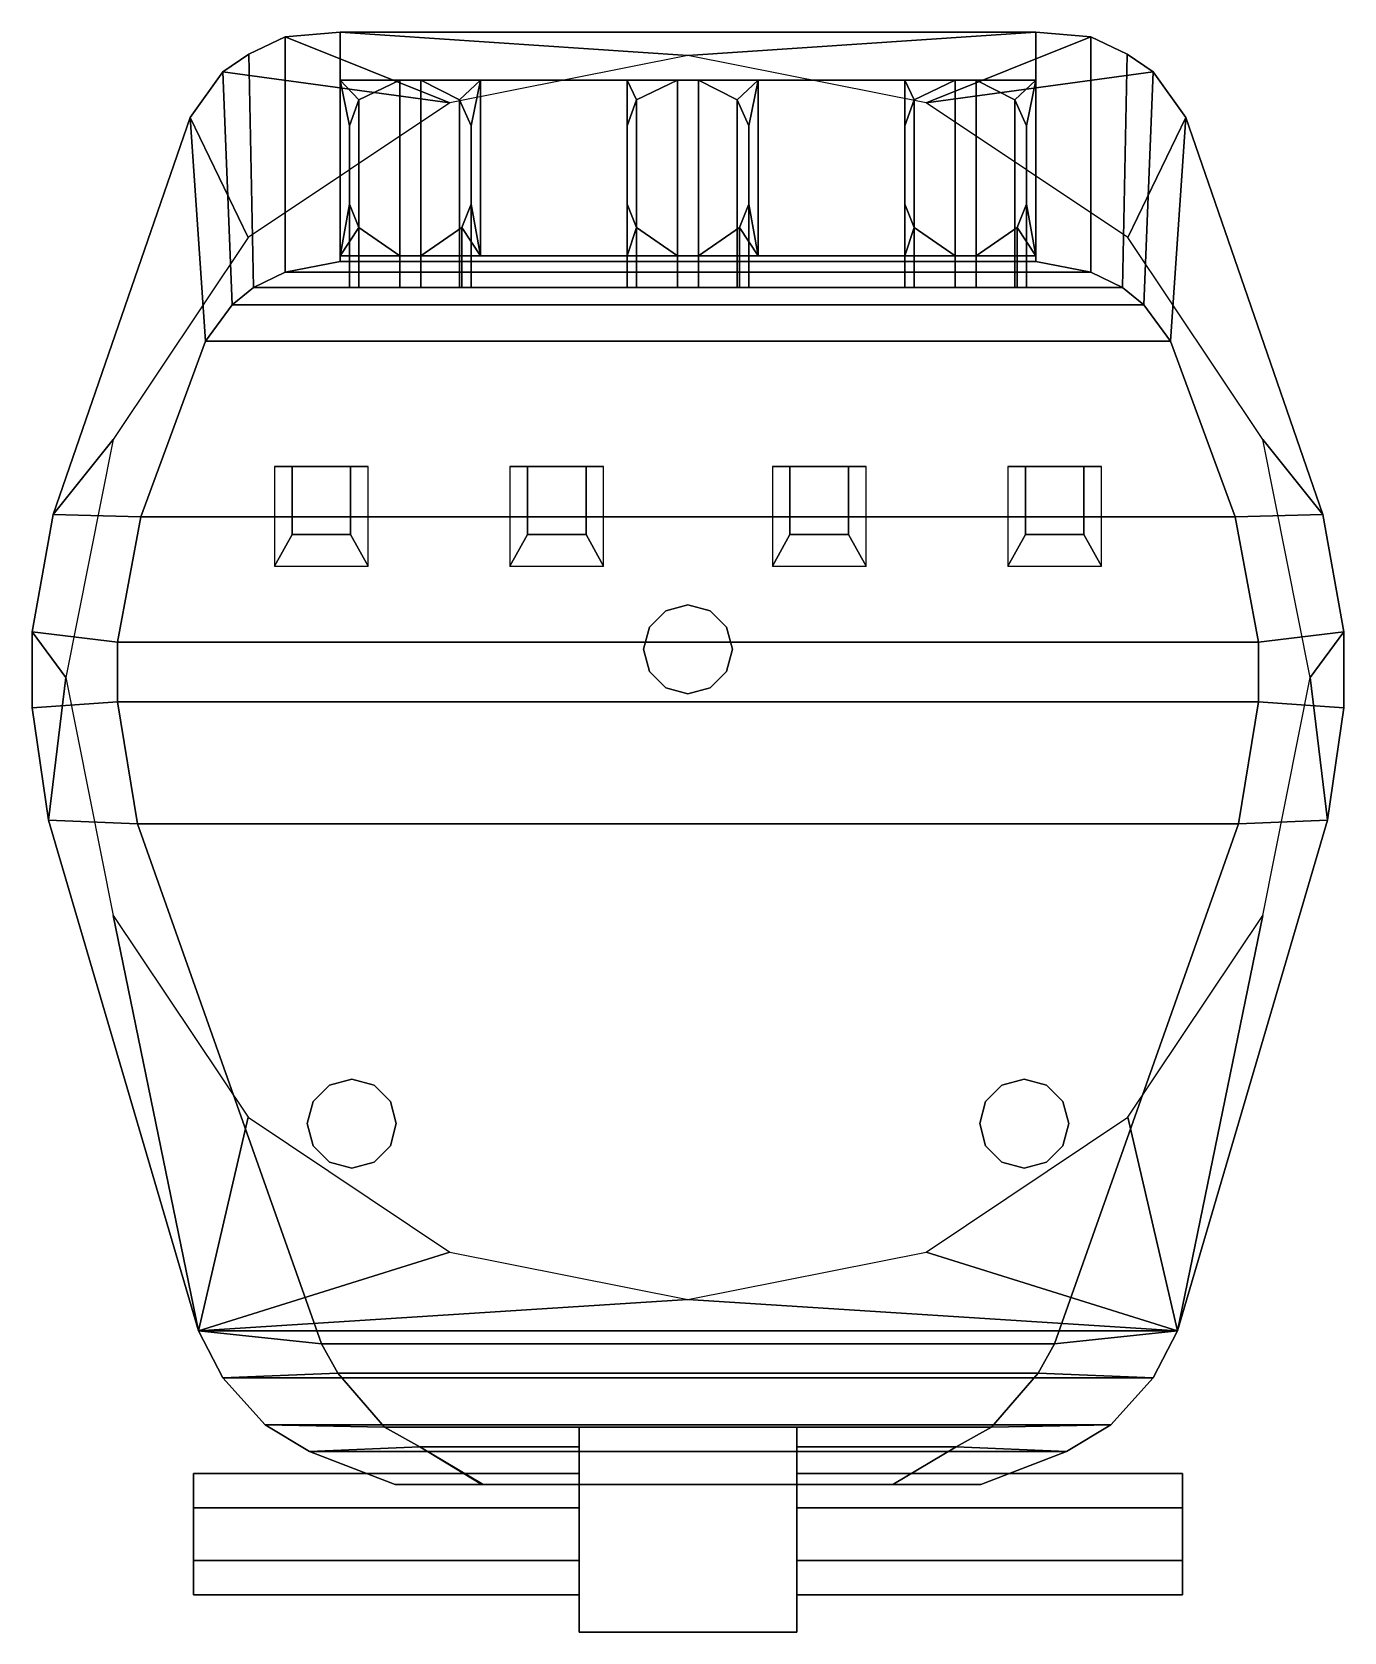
# Model space of a CAD drawing. Extents: x -5.6 to 5.6, y -8.1 to 5.5.
import ezdxf

# ---------------------------------------------------------------- set-up
doc = ezdxf.new("R2010")
doc.units = 0
doc.layers.add('TURRET', color=2, linetype='CONTINUOUS')

msp = doc.modelspace()

# ---------------------------------------------------------------- linework, layer by layer
at = {"layer": 'TURRET'}
for points in [[(-3.75, 5.32), (-3.44, 5.47), (-2.032, 4.906), (-3.97, 5.17)], [(-3.44, 5.47), (-3.75, 5.32), (-3.71, 3.33, 2.51), (-3.44, 3.46, 2.5)], [(-2.97, 5.51), (-3.44, 5.47), (-3.44, 3.46, 2.5), (-2.97, 3.55, 2.49)], [(-2.97, 5.51), (0, 5.31), (-2.032, 4.906), (-3.44, 5.47)], [(2.97, 5.51), (2.97, 5.51), (0, 5.31), (-2.97, 5.51)], [(2.97, 5.51), (-2.97, 5.51), (-2.97, 5.1, 0.521), (2.97, 5.1, 0.521)], [(2.97, 5.51), (3.44, 5.47), (2.032, 4.906), (0, 5.31)], [(3.75, 5.32), (3.97, 5.17), (2.032, 4.906), (3.44, 5.47)], [(2.97, 3.55, 2.49), (3.44, 3.46, 2.5), (3.44, 5.47), (2.97, 5.51)], [(3.44, 3.46, 2.5), (3.71, 3.33, 2.51), (3.75, 5.32), (3.44, 5.47)], [(-3.75, 5.32), (-3.97, 5.17), (-3.89, 3.18, 2.52), (-3.71, 3.33, 2.51)], [(3.71, 3.33, 2.51), (3.89, 3.18, 2.52), (3.97, 5.17), (3.75, 5.32)], [(-3.97, 5.17), (-4.25, 4.78), (-4.12, 2.87, 2.55), (-3.89, 3.18, 2.52)], [(-3.97, 5.17), (-2.032, 4.906), (-3.755, 3.755), (-4.25, 4.78)], [(-2.89, 4.71, 1.016), (-2.81, 4.93, 0.737), (-2.97, 5.1, 0.521), (-2.89, 4.71, 1.016)], [(-2.81, 4.93, 0.737), (-2.46, 5.1, 0.521), (-2.97, 5.1, 0.521), (-2.81, 4.93, 0.737)], [(-2.89, 4.71, 1.016), (-2.97, 5.1, 0.521), (-2.97, 3.6, 2.426), (-2.89, 4.04, 1.868)], [(-2.81, 4.93, 0.737), (-2.81, 3.33, 0.737), (-2.46, 3.33, 0.521), (-2.46, 5.1, 0.521)], [(-2.46, 5.1, 0.521), (-2.46, 3.33, 0.521), (-2.28, 3.33, 0.521), (-2.28, 5.1, 0.521)], [(-2.28, 5.1, 0.521), (-2.28, 3.33, 0.521), (-1.95, 3.33, 0.737), (-1.95, 4.93, 0.737)], [(-1.95, 4.93, 0.737), (-1.77, 5.1, 0.521), (-2.28, 5.1, 0.521), (-1.95, 4.93, 0.737)], [(-1.85, 4.71, 1.016), (-1.77, 5.1, 0.521), (-1.95, 4.93, 0.737), (-1.85, 4.71, 1.016)], [(-1.77, 5.1, 0.521), (-1.85, 4.71, 1.016), (-1.85, 4.04, 1.868), (-1.77, 3.6, 2.426)], [(-0.52, 5.1, 0.521), (-1.77, 5.1, 0.521), (-1.77, 3.6, 2.426), (-0.52, 3.6, 2.426)], [(-0.44, 4.93, 0.737), (-0.09, 5.1, 0.521), (-0.52, 5.1, 0.521), (-0.44, 4.93, 0.737)], [(-0.52, 4.71, 1.016), (-0.44, 4.93, 0.737), (-0.52, 5.1, 0.521), (-0.52, 4.71, 1.016)], [(-0.44, 4.93, 0.737), (-0.44, 3.33, 0.737), (-0.09, 3.33, 0.521), (-0.09, 5.1, 0.521)], [(-0.09, 5.1, 0.521), (-0.09, 3.33, 0.521), (0.09, 3.33, 0.521), (0.09, 5.1, 0.521)], [(0.42, 4.93, 0.737), (0.6, 5.1, 0.521), (0.09, 5.1, 0.521), (0.42, 4.93, 0.737)], [(0.09, 5.1, 0.521), (0.09, 3.33, 0.521), (0.42, 3.33, 0.737), (0.42, 4.93, 0.737)], [(0.52, 4.71, 1.016), (0.6, 5.1, 0.521), (0.42, 4.93, 0.737), (0.52, 4.71, 1.016)], [(0.6, 5.1, 0.521), (0.52, 4.71, 1.016), (0.52, 4.04, 1.868), (0.6, 3.6, 2.426)], [(1.85, 5.1, 0.521), (0.6, 5.1, 0.521), (0.6, 3.6, 2.426), (1.85, 3.6, 2.426)], [(1.93, 4.93, 0.737), (2.28, 5.1, 0.521), (1.85, 5.1, 0.521), (1.93, 4.93, 0.737)], [(1.85, 4.71, 1.016), (1.93, 4.93, 0.737), (1.85, 5.1, 0.521), (1.85, 4.71, 1.016)], [(1.93, 4.93, 0.737), (1.93, 3.33, 0.737), (2.28, 3.33, 0.521), (2.28, 5.1, 0.521)], [(3.97, 5.17), (4.25, 4.78), (3.755, 3.755), (2.032, 4.906)], [(2.28, 5.1, 0.521), (2.28, 3.33, 0.521), (2.46, 3.33, 0.521), (2.46, 5.1, 0.521)], [(2.79, 4.93, 0.737), (2.97, 5.1, 0.521), (2.46, 5.1, 0.521), (2.79, 4.93, 0.737)], [(2.46, 5.1, 0.521), (2.46, 3.33, 0.521), (2.79, 3.33, 0.737), (2.79, 4.93, 0.737)], [(2.89, 4.71, 1.016), (2.97, 5.1, 0.521), (2.79, 4.93, 0.737), (2.89, 4.71, 1.016)], [(2.97, 5.1, 0.521), (2.89, 4.71, 1.016), (2.89, 4.04, 1.868), (2.97, 3.6, 2.426)], [(3.89, 3.18, 2.52), (4.12, 2.87, 2.55), (4.25, 4.78), (3.97, 5.17)], [(-2.89, 4.71, 1.016), (-2.89, 3.33, 1.016), (-2.81, 3.33, 0.737), (-2.81, 4.93, 0.737)], [(-1.95, 4.93, 0.737), (-1.95, 3.33, 0.737), (-1.85, 3.33, 1.016), (-1.85, 4.71, 1.016)], [(-0.52, 4.71, 1.016), (-0.52, 3.33, 1.016), (-0.44, 3.33, 0.737), (-0.44, 4.93, 0.737)], [(0.42, 4.93, 0.737), (0.42, 3.33, 0.737), (0.52, 3.33, 1.016), (0.52, 4.71, 1.016)], [(1.85, 4.71, 1.016), (1.85, 3.33, 1.016), (1.93, 3.33, 0.737), (1.93, 4.93, 0.737)], [(2.79, 4.93, 0.737), (2.79, 3.33, 0.737), (2.89, 3.33, 1.016), (2.89, 4.71, 1.016)], [(-4.25, 4.78), (-5.42, 1.39), (-4.67, 1.37, 2.69), (-4.12, 2.87, 2.55)], [(-4.25, 4.78), (-3.755, 3.755), (-4.906, 2.032), (-5.42, 1.39)], [(-2.89, 4.04, 1.868), (-2.89, 3.33, 1.868), (-2.89, 3.33, 1.016), (-2.89, 4.71, 1.016)], [(-1.85, 4.71, 1.016), (-1.85, 3.33, 1.016), (-1.85, 3.33, 1.868), (-1.85, 4.04, 1.868)], [(-0.52, 4.04, 1.868), (-0.52, 3.33, 1.868), (-0.52, 3.33, 1.016), (-0.52, 4.71, 1.016)], [(0.52, 4.71, 1.016), (0.52, 3.33, 1.016), (0.52, 3.33, 1.868), (0.52, 4.04, 1.868)], [(1.85, 4.04, 1.868), (1.85, 3.33, 1.868), (1.85, 3.33, 1.016), (1.85, 4.71, 1.016)], [(2.89, 4.71, 1.016), (2.89, 3.33, 1.016), (2.89, 3.33, 1.868), (2.89, 4.04, 1.868)], [(4.25, 4.78), (5.42, 1.39), (4.906, 2.032), (3.755, 3.755)], [(4.12, 2.87, 2.55), (4.67, 1.37, 2.69), (5.42, 1.39), (4.25, 4.78)], [(-2.81, 3.84, 2.122), (-2.89, 4.04, 1.868), (-2.97, 3.6, 2.426), (-2.81, 3.84, 2.122)], [(-2.81, 3.84, 2.122), (-2.81, 3.33, 2.122), (-2.89, 3.33, 1.868), (-2.89, 4.04, 1.868)], [(-1.85, 4.04, 1.868), (-1.85, 3.33, 1.868), (-1.93, 3.33, 2.122), (-1.93, 3.84, 2.122)], [(-1.77, 3.6, 2.426), (-1.85, 4.04, 1.868), (-1.93, 3.84, 2.122), (-1.77, 3.6, 2.426)], [(-0.44, 3.84, 2.122), (-0.52, 4.04, 1.868), (-0.52, 3.6, 2.426), (-0.44, 3.84, 2.122)], [(-0.44, 3.84, 2.122), (-0.44, 3.33, 2.122), (-0.52, 3.33, 1.868), (-0.52, 4.04, 1.868)], [(0.6, 3.6, 2.426), (0.52, 4.04, 1.868), (0.44, 3.84, 2.122), (0.6, 3.6, 2.426)], [(0.52, 4.04, 1.868), (0.52, 3.33, 1.868), (0.44, 3.33, 2.122), (0.44, 3.84, 2.122)], [(1.93, 3.84, 2.122), (1.85, 4.04, 1.868), (1.85, 3.6, 2.426), (1.93, 3.84, 2.122)], [(1.93, 3.84, 2.122), (1.93, 3.33, 2.122), (1.85, 3.33, 1.868), (1.85, 4.04, 1.868)], [(2.97, 3.6, 2.426), (2.89, 4.04, 1.868), (2.81, 3.84, 2.122), (2.97, 3.6, 2.426)], [(2.89, 4.04, 1.868), (2.89, 3.33, 1.868), (2.81, 3.33, 2.122), (2.81, 3.84, 2.122)], [(-2.46, 3.6, 2.426), (-2.81, 3.84, 2.122), (-2.97, 3.6, 2.426), (-2.46, 3.6, 2.426)], [(-2.46, 3.6, 2.426), (-2.46, 3.33, 2.426), (-2.81, 3.33, 2.122), (-2.81, 3.84, 2.122)], [(-1.93, 3.84, 2.122), (-1.93, 3.33, 2.122), (-2.28, 3.33, 2.426), (-2.28, 3.6, 2.426)], [(-1.77, 3.6, 2.426), (-1.93, 3.84, 2.122), (-2.28, 3.6, 2.426), (-1.77, 3.6, 2.426)], [(-0.09, 3.6, 2.426), (-0.44, 3.84, 2.122), (-0.52, 3.6, 2.426), (-0.09, 3.6, 2.426)], [(-0.09, 3.6, 2.426), (-0.09, 3.33, 2.426), (-0.44, 3.33, 2.122), (-0.44, 3.84, 2.122)], [(0.6, 3.6, 2.426), (0.44, 3.84, 2.122), (0.09, 3.6, 2.426), (0.6, 3.6, 2.426)], [(0.44, 3.84, 2.122), (0.44, 3.33, 2.122), (0.09, 3.33, 2.426), (0.09, 3.6, 2.426)], [(2.28, 3.6, 2.426), (1.93, 3.84, 2.122), (1.85, 3.6, 2.426), (2.28, 3.6, 2.426)], [(2.28, 3.6, 2.426), (2.28, 3.33, 2.426), (1.93, 3.33, 2.122), (1.93, 3.84, 2.122)], [(2.97, 3.6, 2.426), (2.81, 3.84, 2.122), (2.46, 3.6, 2.426), (2.97, 3.6, 2.426)], [(2.81, 3.84, 2.122), (2.81, 3.33, 2.122), (2.46, 3.33, 2.426), (2.46, 3.6, 2.426)], [(2.97, 3.55, 2.49), (2.97, 3.6, 2.426), (-2.97, 3.6, 2.426), (-2.97, 3.55, 2.49)], [(-2.28, 3.6, 2.426), (-2.28, 3.33, 2.426), (-2.46, 3.33, 2.426), (-2.46, 3.6, 2.426)], [(0.09, 3.6, 2.426), (0.09, 3.33, 2.426), (-0.09, 3.33, 2.426), (-0.09, 3.6, 2.426)], [(2.46, 3.6, 2.426), (2.46, 3.33, 2.426), (2.28, 3.33, 2.426), (2.28, 3.6, 2.426)], [(-3.44, 3.46, 2.5), (-3.71, 3.33, 2.51), (3.71, 3.33, 2.51), (3.44, 3.46, 2.5)], [(-2.97, 3.55, 2.49), (-3.44, 3.46, 2.5), (3.44, 3.46, 2.5), (2.97, 3.55, 2.49)], [(-3.71, 3.33, 2.51), (-3.89, 3.18, 2.52), (3.89, 3.18, 2.52), (3.71, 3.33, 2.51)], [(-3.89, 3.18, 2.52), (-4.12, 2.87, 2.55), (4.12, 2.87, 2.55), (3.89, 3.18, 2.52)], [(-4.12, 2.87, 2.55), (-4.67, 1.37, 2.69), (4.67, 1.37, 2.69), (4.12, 2.87, 2.55)], [(-5.42, 1.39), (-4.906, 2.032), (-5.31, 0), (-5.6, 0.39)], [(5.42, 1.39), (5.6, 0.39), (5.31, 0), (4.906, 2.032)], [(-3.53, 1.8, 2.65), (-3.53, 0.95, 2.72), (-3.38, 1.22, 2.96), (-3.38, 1.8, 2.96)], [(-2.88, 1.8, 2.96), (-2.73, 1.8, 2.65), (-3.53, 1.8, 2.65), (-3.38, 1.8, 2.96)], [(-3.38, 1.8, 2.96), (-3.38, 1.22, 2.96), (-2.88, 1.22, 2.96), (-2.88, 1.8, 2.96)], [(-2.88, 1.22, 2.96), (-2.73, 0.95, 2.72), (-2.73, 1.8, 2.65), (-2.88, 1.8, 2.96)], [(-0.87, 1.8, 2.96), (-0.72, 1.8, 2.65), (-1.52, 1.8, 2.65), (-1.37, 1.8, 2.96)], [(-1.52, 1.8, 2.65), (-1.52, 0.95, 2.72), (-1.37, 1.22, 2.96), (-1.37, 1.8, 2.96)], [(-1.37, 1.8, 2.96), (-1.37, 1.22, 2.96), (-0.87, 1.22, 2.96), (-0.87, 1.8, 2.96)], [(-0.87, 1.22, 2.96), (-0.72, 0.95, 2.72), (-0.72, 1.8, 2.65), (-0.87, 1.8, 2.96)], [(0.72, 1.8, 2.65), (0.72, 0.95, 2.72), (0.87, 1.22, 2.96), (0.87, 1.8, 2.96)], [(1.37, 1.8, 2.96), (1.52, 1.8, 2.65), (0.72, 1.8, 2.65), (0.87, 1.8, 2.96)], [(0.87, 1.8, 2.96), (0.87, 1.22, 2.96), (1.37, 1.22, 2.96), (1.37, 1.8, 2.96)], [(1.37, 1.22, 2.96), (1.52, 0.95, 2.72), (1.52, 1.8, 2.65), (1.37, 1.8, 2.96)], [(3.38, 1.8, 2.96), (3.53, 1.8, 2.65), (2.73, 1.8, 2.65), (2.88, 1.8, 2.96)], [(2.73, 1.8, 2.65), (2.73, 0.95, 2.72), (2.88, 1.22, 2.96), (2.88, 1.8, 2.96)], [(2.88, 1.8, 2.96), (2.88, 1.22, 2.96), (3.38, 1.22, 2.96), (3.38, 1.8, 2.96)], [(3.38, 1.22, 2.96), (3.53, 0.95, 2.72), (3.53, 1.8, 2.65), (3.38, 1.8, 2.96)], [(-5.42, 1.39), (-5.6, 0.39), (-4.87, 0.3, 2.78), (-4.67, 1.37, 2.69)], [(-4.67, 1.37, 2.69), (-4.87, 0.3, 2.78), (4.87, 0.3, 2.78), (4.67, 1.37, 2.69)], [(4.67, 1.37, 2.69), (4.87, 0.3, 2.78), (5.6, 0.39), (5.42, 1.39)], [(-3.38, 1.22, 2.96), (-3.53, 0.95, 2.72), (-2.73, 0.95, 2.72), (-2.88, 1.22, 2.96)], [(-1.37, 1.22, 2.96), (-1.52, 0.95, 2.72), (-0.72, 0.95, 2.72), (-0.87, 1.22, 2.96)], [(0.87, 1.22, 2.96), (0.72, 0.95, 2.72), (1.52, 0.95, 2.72), (1.37, 1.22, 2.96)], [(2.88, 1.22, 2.96), (2.73, 0.95, 2.72), (3.53, 0.95, 2.72), (3.38, 1.22, 2.96)], [(-0.19, 0.569, 2.7), (-0.329, 0.43, 2.72), (-0.329, 0.43, 2.89), (-0.19, 0.569, 2.89)], [(0, 0.62, 2.7), (-0.19, 0.569, 2.7), (-0.19, 0.569, 2.89), (0, 0.62, 2.89)], [(0.19, 0.569, 2.7), (0, 0.62, 2.7), (0, 0.62, 2.89), (0.19, 0.569, 2.89)], [(0.329, 0.43, 2.72), (0.19, 0.569, 2.7), (0.19, 0.569, 2.89), (0.329, 0.43, 2.89)], [(-0.329, 0.43, 2.72), (-0.38, 0.24, 2.74), (-0.38, 0.24, 2.89), (-0.329, 0.43, 2.89)], [(0.38, 0.24, 2.74), (0.329, 0.43, 2.72), (0.329, 0.43, 2.89), (0.38, 0.24, 2.89)], [(-5.6, 0.39), (-5.6, -0.26), (-4.87, -0.21, 2.82), (-4.87, 0.3, 2.78)], [(-5.6, 0.39), (-5.31, 0), (-5.46, -1.22), (-5.6, -0.26)], [(-4.87, 0.3, 2.78), (-4.87, -0.21, 2.82), (4.87, -0.21, 2.82), (4.87, 0.3, 2.78)], [(4.87, 0.3, 2.78), (4.87, -0.21, 2.82), (5.6, -0.26), (5.6, 0.39)], [(5.6, 0.39), (5.6, -0.26), (5.46, -1.22), (5.31, 0)], [(-0.38, 0.24, 2.74), (-0.329, 0.05, 2.76), (-0.329, 0.05, 2.89), (-0.38, 0.24, 2.89)], [(0.329, 0.05, 2.76), (0.38, 0.24, 2.74), (0.38, 0.24, 2.89), (0.329, 0.05, 2.89)], [(-5.31, 0), (-4.906, -2.032), (-4.18, -5.58), (-5.46, -1.22)], [(-0.329, 0.05, 2.76), (-0.19, -0.089, 2.77), (-0.19, -0.089, 2.89), (-0.329, 0.05, 2.89)], [(0.19, -0.089, 2.77), (0.329, 0.05, 2.76), (0.329, 0.05, 2.89), (0.19, -0.089, 2.89)], [(5.46, -1.22), (4.18, -5.58), (4.906, -2.032), (5.31, 0)], [(-0.19, -0.089, 2.77), (0, -0.14, 2.78), (0, -0.14, 2.89), (-0.19, -0.089, 2.89)], [(0, -0.14, 2.78), (0.19, -0.089, 2.77), (0.19, -0.089, 2.89), (0, -0.14, 2.89)], [(-5.6, -0.26), (-5.46, -1.22), (-4.7, -1.25, 2.93), (-4.87, -0.21, 2.82)], [(-4.87, -0.21, 2.82), (-4.7, -1.25, 2.93), (4.7, -1.25, 2.93), (4.87, -0.21, 2.82)], [(4.87, -0.21, 2.82), (4.7, -1.25, 2.93), (5.46, -1.22), (5.6, -0.26)], [(-5.46, -1.22), (-4.18, -5.58), (-3.13, -5.69, 3.36), (-4.7, -1.25, 2.93)], [(4.7, -1.25, 2.93), (3.13, -5.69, 3.36), (4.18, -5.58), (5.46, -1.22)], [(-4.7, -1.25, 2.93), (-3.13, -5.69, 3.36), (3.13, -5.69, 3.36), (4.7, -1.25, 2.93)], [(-3.755, -3.755), (-4.18, -5.58), (-4.906, -2.032)], [(4.18, -5.58), (3.755, -3.755), (4.906, -2.032)], [(-3.06, -3.481, 3.13), (-3.199, -3.62, 3.15), (-3.199, -3.62, 3.32), (-3.06, -3.481, 3.32)], [(-2.87, -3.43, 3.13), (-3.06, -3.481, 3.13), (-3.06, -3.481, 3.32), (-2.87, -3.43, 3.32)], [(-2.68, -3.481, 3.13), (-2.87, -3.43, 3.13), (-2.87, -3.43, 3.32), (-2.68, -3.481, 3.32)], [(-2.541, -3.62, 3.15), (-2.68, -3.481, 3.13), (-2.68, -3.481, 3.32), (-2.541, -3.62, 3.32)], [(2.68, -3.481, 3.13), (2.541, -3.62, 3.15), (2.541, -3.62, 3.32), (2.68, -3.481, 3.32)], [(2.87, -3.43, 3.13), (2.68, -3.481, 3.13), (2.68, -3.481, 3.32), (2.87, -3.43, 3.32)], [(3.06, -3.481, 3.13), (2.87, -3.43, 3.13), (2.87, -3.43, 3.32), (3.06, -3.481, 3.32)], [(3.199, -3.62, 3.15), (3.06, -3.481, 3.13), (3.06, -3.481, 3.32), (3.199, -3.62, 3.32)], [(-3.199, -3.62, 3.15), (-3.25, -3.81, 3.17), (-3.25, -3.81, 3.32), (-3.199, -3.62, 3.32)], [(-2.49, -3.81, 3.17), (-2.541, -3.62, 3.15), (-2.541, -3.62, 3.32), (-2.49, -3.81, 3.32)], [(2.541, -3.62, 3.15), (2.49, -3.81, 3.17), (2.49, -3.81, 3.32), (2.541, -3.62, 3.32)], [(3.25, -3.81, 3.17), (3.199, -3.62, 3.15), (3.199, -3.62, 3.32), (3.25, -3.81, 3.32)], [(-2.032, -4.906), (-4.18, -5.58), (-3.755, -3.755)], [(-3.25, -3.81, 3.17), (-3.199, -4, 3.19), (-3.199, -4, 3.32), (-3.25, -3.81, 3.32)], [(-2.541, -4, 3.19), (-2.49, -3.81, 3.17), (-2.49, -3.81, 3.32), (-2.541, -4, 3.32)], [(4.18, -5.58), (2.032, -4.906), (3.755, -3.755)], [(2.49, -3.81, 3.17), (2.541, -4, 3.19), (2.541, -4, 3.32), (2.49, -3.81, 3.32)], [(3.199, -4, 3.19), (3.25, -3.81, 3.17), (3.25, -3.81, 3.32), (3.199, -4, 3.32)], [(-3.199, -4, 3.19), (-3.06, -4.139, 3.2), (-3.06, -4.139, 3.32), (-3.199, -4, 3.32)], [(-2.68, -4.139, 3.2), (-2.541, -4, 3.19), (-2.541, -4, 3.32), (-2.68, -4.139, 3.32)], [(2.541, -4, 3.19), (2.68, -4.139, 3.2), (2.68, -4.139, 3.32), (2.541, -4, 3.32)], [(3.06, -4.139, 3.2), (3.199, -4, 3.19), (3.199, -4, 3.32), (3.06, -4.139, 3.32)], [(-3.06, -4.139, 3.2), (-2.87, -4.19, 3.21), (-2.87, -4.19, 3.32), (-3.06, -4.139, 3.32)], [(-2.87, -4.19, 3.21), (-2.68, -4.139, 3.2), (-2.68, -4.139, 3.32), (-2.87, -4.19, 3.32)], [(2.68, -4.139, 3.2), (2.87, -4.19, 3.21), (2.87, -4.19, 3.32), (2.68, -4.139, 3.32)], [(2.87, -4.19, 3.21), (3.06, -4.139, 3.2), (3.06, -4.139, 3.32), (2.87, -4.19, 3.32)], [(0, -5.31), (-4.18, -5.58), (-2.032, -4.906)], [(4.18, -5.58), (0, -5.31), (2.032, -4.906)], [(4.18, -5.58), (-4.18, -5.58), (0, -5.31)], [(-4.18, -5.58), (-3.97, -5.98), (-2.99, -5.94, 3.39), (-3.13, -5.69, 3.36)], [(3.97, -5.98), (-3.97, -5.98), (-4.18, -5.58), (4.18, -5.58)], [(3.13, -5.69, 3.36), (2.99, -5.94, 3.39), (3.97, -5.98), (4.18, -5.58)], [(-3.13, -5.69, 3.36), (-2.99, -5.94, 3.39), (2.99, -5.94, 3.39), (3.13, -5.69, 3.36)], [(-3.97, -5.98), (-3.61, -6.38), (-2.59, -6.4, 3.46), (-2.99, -5.94, 3.39)], [(3.61, -6.38), (-3.61, -6.38), (-3.97, -5.98), (3.97, -5.98)], [(-2.99, -5.94, 3.39), (-2.59, -6.4, 3.46), (2.59, -6.4, 3.46), (2.99, -5.94, 3.39)], [(2.99, -5.94, 3.39), (2.59, -6.4, 3.46), (3.61, -6.38), (3.97, -5.98)], [(-3.61, -6.38), (-3.23, -6.61), (-2.29, -6.57, 3.46), (-2.59, -6.4, 3.46)], [(3.23, -6.61), (-3.23, -6.61), (-3.61, -6.38), (3.61, -6.38)], [(-2.59, -6.4, 3.46), (-2.29, -6.57, 3.46), (-0.93, -6.57, 3.46), (-0.93, -6.4, 3.46)], [(-0.93, -6.4, 4.31), (-0.93, -6.89, 4.52), (0.93, -6.89, 4.52), (0.93, -6.4, 4.31)], [(-0.93, -6.4, 3.46), (-0.93, -6.89, 3.46), (-0.93, -6.89, 4.52), (-0.93, -6.4, 4.31)], [(0.93, -6.4, 4.31), (0.93, -6.4, 3.46), (-0.93, -6.4, 3.46), (-0.93, -6.4, 4.31)], [(0.93, -6.4, 3.46), (0.93, -6.57, 3.46), (2.29, -6.57, 3.46), (2.59, -6.4, 3.46)], [(0.93, -6.89, 4.52), (0.93, -6.89, 3.46), (0.93, -6.4, 3.46), (0.93, -6.4, 4.31)], [(2.59, -6.4, 3.46), (2.29, -6.57, 3.46), (3.23, -6.61), (3.61, -6.38)], [(-3.23, -6.61), (-2.5, -6.89), (-1.75, -6.89, 3.46), (-2.29, -6.57, 3.46)], [(2.5, -6.89), (-2.5, -6.89), (-3.23, -6.61), (3.23, -6.61)], [(-2.29, -6.57, 3.46), (-1.76, -6.89, 3.46), (-0.93, -6.89, 3.46), (-0.93, -6.57, 3.46)], [(0.93, -6.57, 3.46), (0.93, -6.89, 3.46), (1.75, -6.89, 3.46), (2.29, -6.57, 3.46)], [(2.29, -6.57, 3.46), (1.75, -6.89, 3.46), (2.5, -6.89), (3.23, -6.61)], [(-4.22, -7.54, 4.31), (-4.22, -7.09, 4.31), (-4.22, -6.796, 4.14), (-4.22, -7.834, 4.14)], [(-4.22, -7.834, 3.8), (-4.22, -6.796, 3.8), (-4.22, -7.09, 3.63), (-4.22, -7.54, 3.63)], [(-4.22, -7.834, 4.14), (-4.22, -6.796, 4.14), (-4.22, -6.796, 3.8), (-4.22, -7.834, 3.8)], [(-0.93, -7.09, 4.31), (-0.93, -6.796, 4.14), (-4.22, -6.796, 4.14), (-4.22, -7.09, 4.31)], [(-0.93, -6.796, 4.14), (-0.93, -6.796, 3.8), (-4.22, -6.796, 3.8), (-4.22, -6.796, 4.14)], [(-0.93, -6.796, 3.8), (-0.93, -7.09, 3.63), (-4.22, -7.09, 3.63), (-4.22, -6.796, 3.8)], [(0.93, -7.09, 3.63), (0.93, -6.796, 3.8), (4.22, -6.796, 3.8), (4.22, -7.09, 3.63)], [(0.93, -6.796, 3.8), (0.93, -6.796, 4.14), (4.22, -6.796, 4.14), (4.22, -6.796, 3.8)], [(0.93, -6.796, 4.14), (0.93, -7.09, 4.31), (4.22, -7.09, 4.31), (4.22, -6.796, 4.14)], [(4.22, -7.54, 3.63), (4.22, -7.09, 3.63), (4.22, -6.796, 3.8), (4.22, -7.834, 3.8)], [(4.22, -7.834, 3.8), (4.22, -6.796, 3.8), (4.22, -6.796, 4.14), (4.22, -7.834, 4.14)], [(4.22, -7.834, 4.14), (4.22, -6.796, 4.14), (4.22, -7.09, 4.31), (4.22, -7.54, 4.31)], [(0.93, -6.89, 2.05), (-0.93, -6.89, 2.05), (-2.5, -6.89), (2.5, -6.89)], [(-0.93, -6.89, 3.46), (-1.75, -6.89, 3.46), (-2.5, -6.89), (-0.93, -6.89, 2.05)], [(-0.93, -6.89, 4.52), (-0.93, -8.15, 4.52), (0.93, -8.15, 4.52), (0.93, -6.89, 4.52)], [(-0.93, -6.89, 2.05), (-0.93, -8.15, 2.64), (-0.93, -8.15, 4.52), (-0.93, -6.89, 4.52)], [(0.93, -6.89, 2.05), (0.93, -8.15, 2.64), (-0.93, -8.15, 2.64), (-0.93, -6.89, 2.05)], [(0.93, -8.15, 4.52), (0.93, -8.15, 2.64), (0.93, -6.89, 2.05), (0.93, -6.89, 4.52)], [(1.75, -6.89, 3.46), (0.93, -6.89, 3.46), (0.93, -6.89, 2.05), (2.5, -6.89)], [(-0.93, -7.54, 4.31), (-0.93, -7.09, 4.31), (-4.22, -7.09, 4.31), (-4.22, -7.54, 4.31)], [(-0.93, -7.09, 3.63), (-0.93, -7.54, 3.63), (-4.22, -7.54, 3.63), (-4.22, -7.09, 3.63)], [(0.93, -7.09, 4.31), (0.93, -7.54, 4.31), (4.22, -7.54, 4.31), (4.22, -7.09, 4.31)], [(0.93, -7.54, 3.63), (0.93, -7.09, 3.63), (4.22, -7.09, 3.63), (4.22, -7.54, 3.63)], [(-0.93, -7.834, 4.14), (-0.93, -7.54, 4.31), (-4.22, -7.54, 4.31), (-4.22, -7.834, 4.14)], [(-0.93, -7.54, 3.63), (-0.93, -7.834, 3.8), (-4.22, -7.834, 3.8), (-4.22, -7.54, 3.63)], [(0.93, -7.54, 4.31), (0.93, -7.834, 4.14), (4.22, -7.834, 4.14), (4.22, -7.54, 4.31)], [(0.93, -7.834, 3.8), (0.93, -7.54, 3.63), (4.22, -7.54, 3.63), (4.22, -7.834, 3.8)], [(-0.93, -7.834, 3.8), (-0.93, -7.834, 4.14), (-4.22, -7.834, 4.14), (-4.22, -7.834, 3.8)], [(0.93, -7.834, 4.14), (0.93, -7.834, 3.8), (4.22, -7.834, 3.8), (4.22, -7.834, 4.14)], [(-0.93, -8.15, 4.52), (-0.93, -8.15, 2.64), (0.93, -8.15, 2.64), (0.93, -8.15, 4.52)]]:
    msp.add_3dface(points, dxfattribs=at)

doc.saveas('drawing.dxf')
